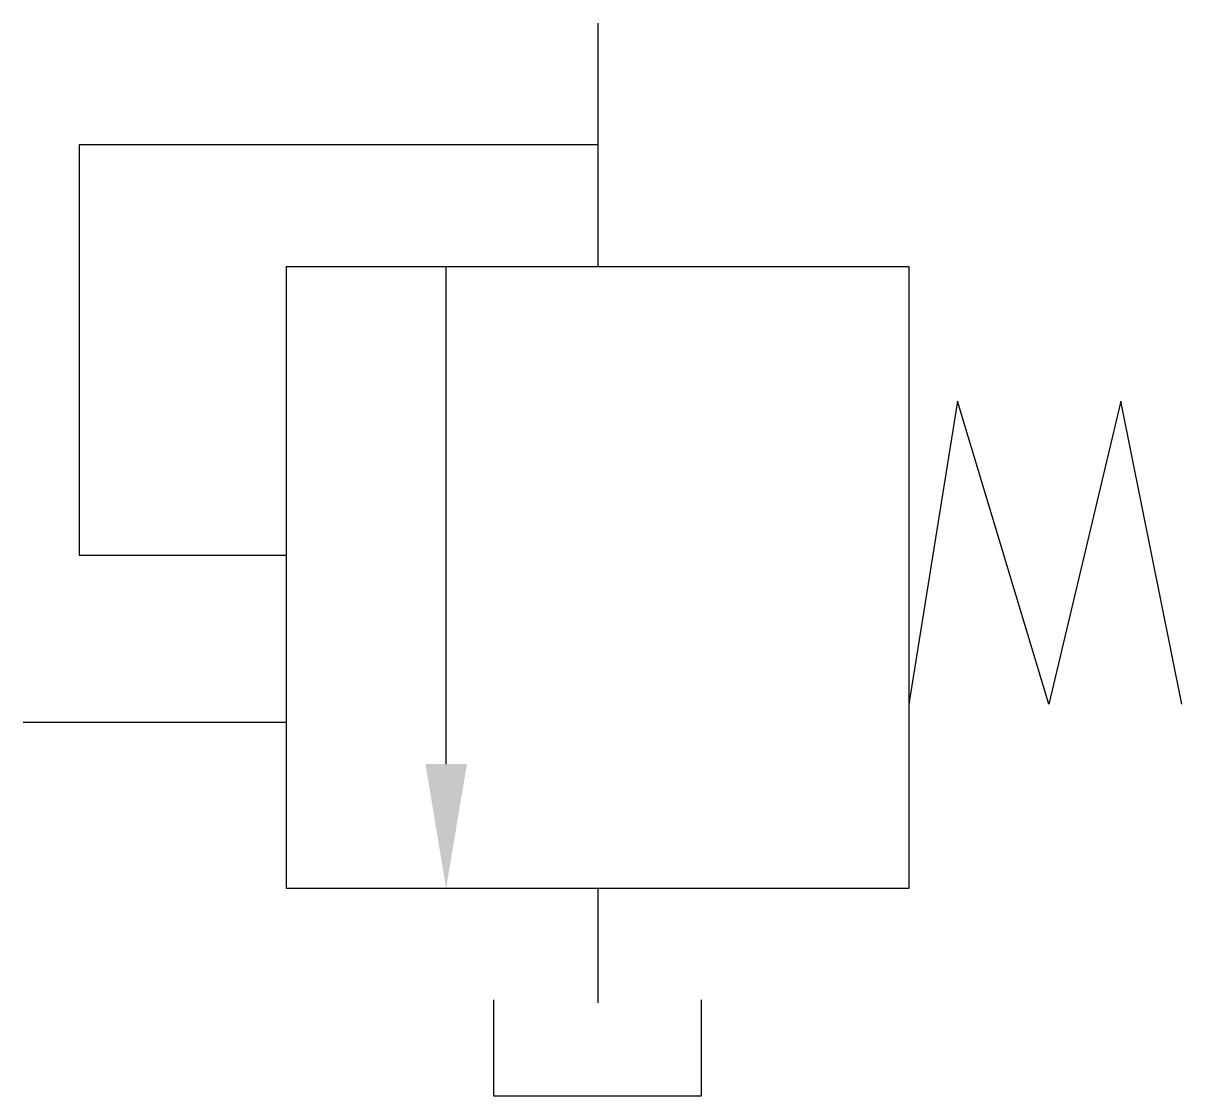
# Model space of a CAD drawing. Extents: x -8.1 to 8.2, y -18.8 to -3.7.
import ezdxf

# ---------------------------------------------------------------- set-up
doc = ezdxf.new("R2010")
doc.units = 0
doc.linetypes.add('DASHED', pattern=[0])
doc.layers.add('2', color=1, linetype='CONTINUOUS')

msp = doc.modelspace()

# ---------------------------------------------------------------- linework, layer by layer
at = {"layer": '2', "color": 0}
for p, q in [((0, -3.694), (0, -7.117)), ((-2.131, -14.115), (-2.131, -7.117)), ((5.062, -9.009), (4.374, -13.272)), ((6.347, -13.272), (5.062, -9.009)), ((7.356, -9.009), (6.347, -13.272)), ((8.215, -13.272), (7.356, -9.009)), ((0, -15.865), (0, -17.471)), ((-1.466, -17.43), (-1.466, -18.781)), ((1.458, -18.781), (1.458, -17.43)), ((-1.466, -18.781), (1.458, -18.781))]:
    msp.add_line(p, q, dxfattribs=at)
at = {"layer": '2', "color": 0, "linetype": 'DASHED'}
for p, q in [((0, -5.405), (-7.292, -5.405)), ((-7.292, -5.405), (-7.292, -11.176)), ((-7.292, -11.176), (-4.374, -11.176)), ((-4.374, -13.532), (-8.079, -13.532))]:
    msp.add_line(p, q, dxfattribs=at)
at = {"layer": '2', "color": 0}
msp.add_lwpolyline([(-4.374, -15.865), (-4.374, -7.117), (4.374, -7.117), (4.374, -15.865)], close=True, dxfattribs=at)
msp.add_solid([(-1.839, -14.115), (-2.422, -14.115), (-2.131, -15.865)], dxfattribs=at)

doc.saveas('drawing.dxf')
